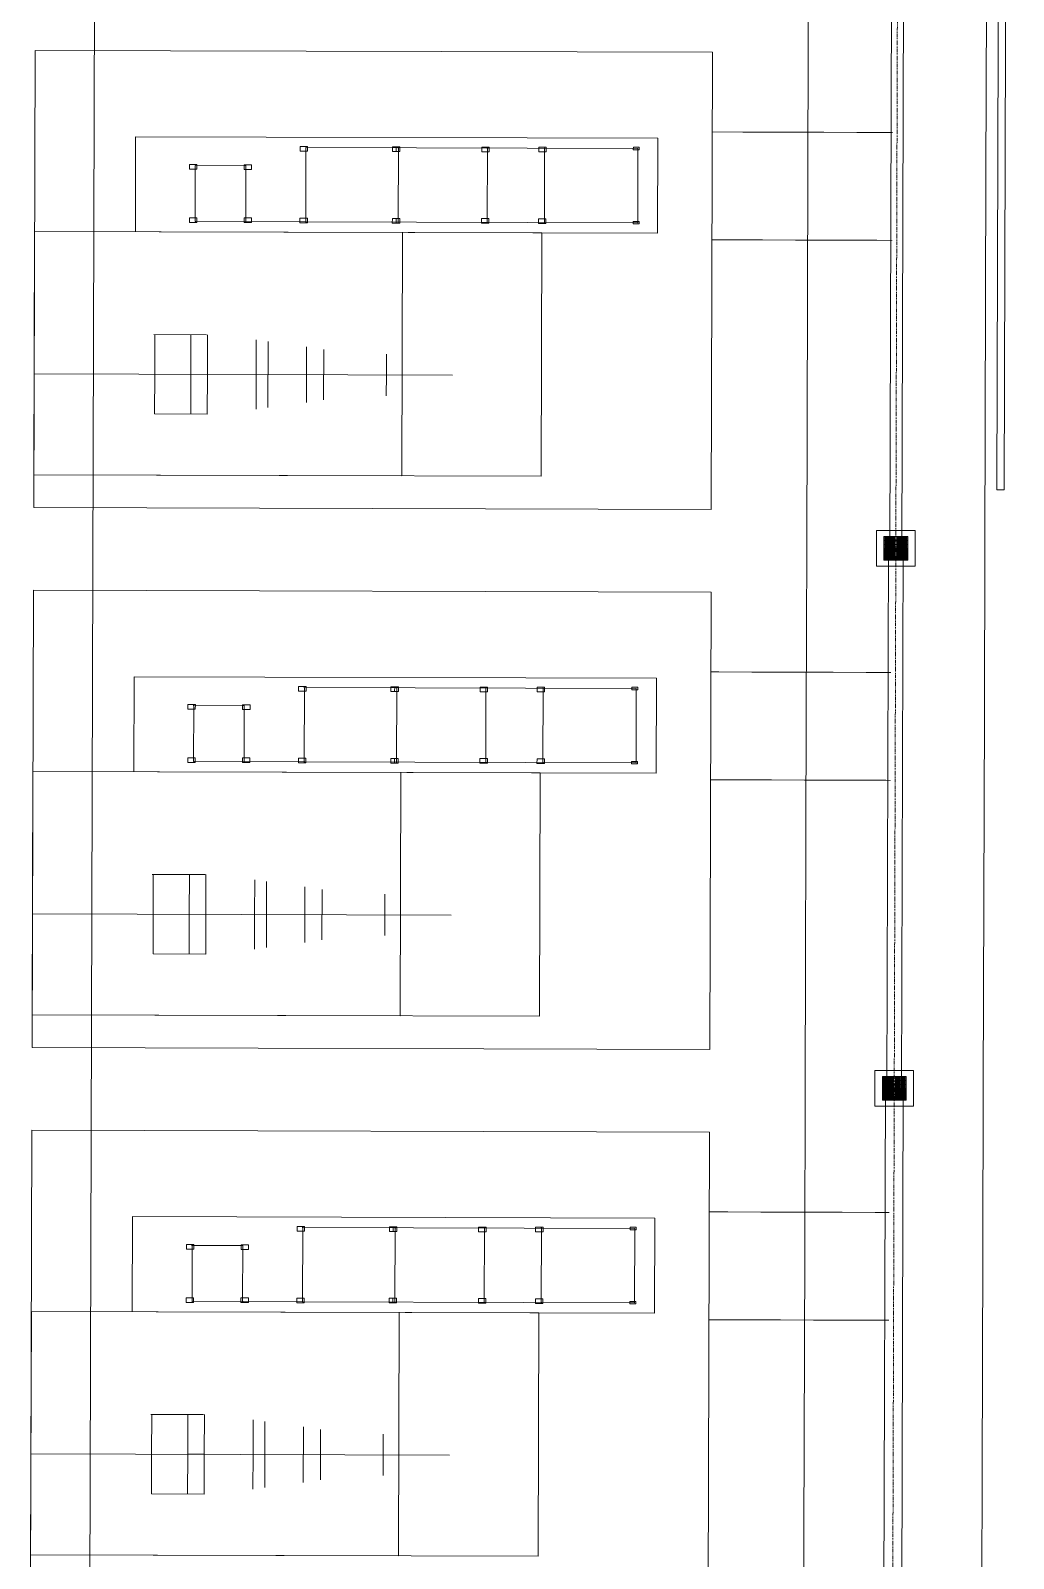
# Model space of a CAD drawing. Header units: feet. Extents: x 2383389 to 2386040, y 1992760 to 1995674.
# Drawn here: x 2384876.2 to 2385041.8, y 1993170.2 to 1993427.6 of the extents above; entities that cross this region are included whole.
import ezdxf

# ---------------------------------------------------------------- set-up
doc = ezdxf.new("R2010")
doc.units = ezdxf.units.FT
doc.header["$MEASUREMENT"] = 0
doc.linetypes.add('PHANTOM2', pattern=[1.25, 0.625, -0.125, 0.125, -0.125, 0.125, -0.125])
doc.layers.get('0').update_dxf_attribs({"lineweight": 15})
doc.layers.add('0 Construction Lines', color=8, linetype='Continuous', transparency=0.5)
doc.layers.add('0 Feature Lines', color=90, linetype='Continuous')
doc.layers.add('CJ-TOPO-PIPE', color=11, linetype='PHANTOM2')
for name, color, linetype, lineweight, true_color in [('C-PRKG-CONC', 1, 'Continuous', 0, 0xff0000), ('C-RET-WALL', 2, 'Continuous', 0, 0xffff00), ('C-STRM-PIPE', 7, 'Continuous', 0, 0x00cc33), ('C-STRM-STRC', 7, 'Continuous', 0, 0x00cc33)]:
    doc.layers.add(name, color=color, linetype=linetype, lineweight=lineweight, true_color=true_color)

msp = doc.modelspace()

# ---------------------------------------------------------------- linework, layer by layer
at = {"lineweight": 5}
for p, q in [((2384922.64273, 1993407.85606, 0.79159), (2384922.60627, 1993395.35611, 0.79159)), ((2384978.56849, 1993407.69293, 0.79159), (2384922.64273, 1993407.85606, 0.79159)), ((2384937.84786, 1993407.1917, 0.79159), (2384937.85015, 1993407.9777, 0.79159)), ((2384938.1682, 1993395.31072, 0.79159), (2384938.20466, 1993407.81066, 0.79159)), ((2384953.2346, 1993407.76682, 0.79159), (2384953.19814, 1993395.26688, 0.79159)), ((2384962.84456, 1993407.73879, 0.79159), (2384962.8081, 1993395.23885, 0.79159)), ((2384978.56849, 1993407.69293, 0.79159), (2384978.53203, 1993395.19298, 0.79159)), ((2384903.96535, 1993395.41048, 0.79159), (2384903.99281, 1993404.82644, 0.79159)), ((2384912.50878, 1993404.8016, 0.79159), (2384903.99281, 1993404.82644, 0.79159)), ((2384912.50878, 1993404.8016, 0.79159), (2384912.48131, 1993395.38564, 0.79159)), ((2384978.53203, 1993395.19298, 0.79159), (2384903.96535, 1993395.41048, 0.79159)), ((2384937.81701, 1993395.93174, 0.79159), (2384937.81472, 1993395.14575, 0.79159)), ((2384914.24586, 1993369.63039, 0.79159), (2384914.2629, 1993375.47336, 0.79159)), ((2384916.26208, 1993375.18653, 0.79159), (2384916.22963, 1993364.06258, 0.79159)), ((2384922.7385, 1993374.29263, 0.79159), (2384922.71115, 1993364.91867, 0.79159)), ((2384925.62719, 1993373.84121, 0.79159), (2384925.60243, 1993365.35324, 0.79159)), ((2384936.18177, 1993369.5664, 0.79159), (2384936.19198, 1993373.06639, 0.79159)), ((2384876.82602, 1993369.73953, 0.79159), (2384947.34679, 1993369.53384, 0.79159)), ((2384897.15893, 1993369.68023, 0.79159), (2384897.13943, 1993362.99325, 0.79159)), ((2384903.24191, 1993369.66248, 0.79159), (2384903.2224, 1993362.97551, 0.79159)), ((2384903.24191, 1993369.66248, 0.79159), (2384906.0379, 1993369.65433, 0.79159)), ((2384906.0379, 1993369.65433, 0.79159), (2384906.01839, 1993362.96736, 0.79159)), ((2384914.24586, 1993369.63039, 0.79159), (2384914.22882, 1993363.78741, 0.79159)), ((2384936.18177, 1993369.5664, 0.79159), (2384936.17156, 1993366.06642, 0.79159)), ((2384897.13943, 1993362.99325, 0.79159), (2384906.01839, 1993362.96736, 0.79159)), ((2384922.37849, 1993316.89811, 0.50327), (2384922.34203, 1993304.39816, 0.50327)), ((2384978.30425, 1993316.73498, 0.50327), (2384922.37849, 1993316.89811, 0.50327)), ((2384937.58362, 1993316.23375, 0.50327), (2384937.58591, 1993317.01975, 0.50327)), ((2384937.90396, 1993304.35277, 0.50327), (2384937.94042, 1993316.85271, 0.50327)), ((2384952.97036, 1993316.80887, 0.50327), (2384952.9339, 1993304.30893, 0.50327)), ((2384962.58032, 1993316.78084, 0.50327), (2384962.54386, 1993304.2809, 0.50327)), ((2384978.30425, 1993316.73498, 0.50327), (2384978.26779, 1993304.23503, 0.50327)), ((2384903.70111, 1993304.45253, 0.50327), (2384903.72857, 1993313.86849, 0.50327)), ((2384912.24454, 1993313.84365, 0.50327), (2384903.72857, 1993313.86849, 0.50327)), ((2384912.24454, 1993313.84365, 0.50327), (2384912.21707, 1993304.42769, 0.50327)), ((2384937.55277, 1993304.97379, 0.50327), (2384937.55048, 1993304.1878, 0.50327)), ((2384978.26779, 1993304.23503, 0.50327), (2384903.70111, 1993304.45253, 0.50327)), ((2384913.98162, 1993278.67244, 0.50327), (2384913.99866, 1993284.51541, 0.50327)), ((2384915.99784, 1993284.22858, 0.50327), (2384915.96539, 1993273.10463, 0.50327)), ((2384922.47426, 1993283.33468, 0.50327), (2384922.44691, 1993273.96072, 0.50327)), ((2384925.36295, 1993282.88326, 0.50327), (2384925.33819, 1993274.39529, 0.50327)), ((2384935.91753, 1993278.60845, 0.50327), (2384935.92774, 1993282.10844, 0.50327)), ((2384876.56178, 1993278.78158, 0.50327), (2384947.08255, 1993278.57589, 0.50327)), ((2384896.89469, 1993278.72228, 0.50327), (2384896.87519, 1993272.03531, 0.50327)), ((2384902.97767, 1993278.70453, 0.50327), (2384902.95816, 1993272.01756, 0.50327)), ((2384902.97767, 1993278.70453, 0.50327), (2384905.77366, 1993278.69638, 0.50327)), ((2384905.77366, 1993278.69638, 0.50327), (2384905.75415, 1993272.00941, 0.50327)), ((2384913.98162, 1993278.67244, 0.50327), (2384913.96458, 1993272.82946, 0.50327)), ((2384935.91753, 1993278.60845, 0.50327), (2384935.90732, 1993275.10847, 0.50327)), ((2384896.87519, 1993272.03531, 0.50327), (2384905.75415, 1993272.00941, 0.50327)), ((2384922.11425, 1993225.94016, 0.21495), (2384922.07779, 1993213.44021, 0.21495)), ((2384978.04001, 1993225.77703, 0.21495), (2384922.11425, 1993225.94016, 0.21495)), ((2384937.31938, 1993225.2758, 0.21495), (2384937.32167, 1993226.0618, 0.21495)), ((2384937.63972, 1993213.39482, 0.21495), (2384937.67618, 1993225.89477, 0.21495)), ((2384952.70612, 1993225.85092, 0.21495), (2384952.66966, 1993213.35098, 0.21495)), ((2384962.31608, 1993225.82289, 0.21495), (2384962.27962, 1993213.32295, 0.21495)), ((2384978.04001, 1993225.77703, 0.21495), (2384978.00355, 1993213.27708, 0.21495)), ((2384903.43687, 1993213.49458, 0.21495), (2384903.46433, 1993222.91054, 0.21495)), ((2384911.9803, 1993222.8857, 0.21495), (2384903.46433, 1993222.91054, 0.21495)), ((2384911.9803, 1993222.8857, 0.21495), (2384911.95283, 1993213.46974, 0.21495)), ((2384978.00355, 1993213.27708, 0.21495), (2384903.43687, 1993213.49458, 0.21495)), ((2384937.28853, 1993214.01585, 0.21495), (2384937.28624, 1993213.22985, 0.21495)), ((2384913.71738, 1993187.71449, 0.21495), (2384913.73442, 1993193.55746, 0.21495)), ((2384915.7336, 1993193.27063, 0.21495), (2384915.70115, 1993182.14668, 0.21495)), ((2384922.21002, 1993192.37674, 0.21495), (2384922.18267, 1993183.00277, 0.21495)), ((2384925.09871, 1993191.92531, 0.21495), (2384925.07395, 1993183.43734, 0.21495)), ((2384935.65329, 1993187.6505, 0.21495), (2384935.6635, 1993191.15049, 0.21495)), ((2384876.29754, 1993187.82364, 0.21495), (2384946.81831, 1993187.61794, 0.21495)), ((2384896.63045, 1993187.76433, 0.21495), (2384896.61095, 1993181.07736, 0.21495)), ((2384902.71343, 1993187.74658, 0.21495), (2384902.69392, 1993181.05961, 0.21495)), ((2384902.71343, 1993187.74658, 0.21495), (2384905.50942, 1993187.73843, 0.21495)), ((2384905.50942, 1993187.73843, 0.21495), (2384905.48991, 1993181.05146, 0.21495)), ((2384913.71738, 1993187.71449, 0.21495), (2384913.70034, 1993181.87151, 0.21495)), ((2384935.65329, 1993187.6505, 0.21495), (2384935.64308, 1993184.15052, 0.21495)), ((2384896.61095, 1993181.07736, 0.21495), (2384905.48991, 1993181.05146, 0.21495))]:
    msp.add_line(p, q, dxfattribs=at)
at = {"color": 0, "lineweight": 5}
for p, q in [((2384897.01277, 1993376.36768, 0.79159), (2384905.89174, 1993376.34178, 0.79159)), ((2384897.15893, 1993369.68023, 0.79159), (2384897.17844, 1993376.3672, 0.79159)), ((2384903.24191, 1993369.66248, 0.79159), (2384903.26141, 1993376.34945, 0.79159)), ((2384906.0379, 1993369.65433, 0.79159), (2384906.0574, 1993376.3413, 0.79159)), ((2384896.74853, 1993285.40973, 0.50327), (2384905.6275, 1993285.38383, 0.50327)), ((2384896.89469, 1993278.72228, 0.50327), (2384896.9142, 1993285.40925, 0.50327)), ((2384902.97767, 1993278.70453, 0.50327), (2384902.99717, 1993285.39151, 0.50327)), ((2384905.77366, 1993278.69638, 0.50327), (2384905.79316, 1993285.38335, 0.50327)), ((2384896.48429, 1993194.45178, 0.21495), (2384905.36326, 1993194.42588, 0.21495)), ((2384896.63045, 1993187.76433, 0.21495), (2384896.64996, 1993194.4513, 0.21495)), ((2384902.71343, 1993187.74658, 0.21495), (2384902.73293, 1993194.43356, 0.21495)), ((2384905.50942, 1993187.73843, 0.21495), (2384905.52892, 1993194.4254, 0.21495))]:
    msp.add_line(p, q, dxfattribs=at)
at = {"color": 150, "lineweight": 5}
for points, elevation in [([(2384876.98499, 1993424.2393), (2384991.1515, 1993423.90629), (2384990.92691, 1993346.90662), (2384876.76039, 1993347.23963)], 0.79159), ([(2384922.91092, 1993407.23527), (2384921.66093, 1993407.23892), (2384921.66322, 1993408.02491), (2384922.91321, 1993408.02127)], 0.79159), ([(2384938.47285, 1993407.18988), (2384937.22286, 1993407.19353), (2384937.22515, 1993407.97952), (2384938.47515, 1993407.97588)], 0.79159), ([(2384953.50279, 1993407.14604), (2384952.2528, 1993407.14969), (2384952.25509, 1993407.93568), (2384953.50508, 1993407.93204)], 0.79159), ([(2384963.11275, 1993407.11801), (2384961.86275, 1993407.12165), (2384961.86505, 1993407.90765), (2384963.11504, 1993407.904)], 0.79159), ([(2384977.8001, 1993407.90317), (2384978.8001, 1993407.90025), (2384978.7989, 1993407.48926), (2384977.7989, 1993407.49217)], 0.79159), ([(2384904.261, 1993404.20566), (2384903.01101, 1993404.2093), (2384903.0133, 1993404.9953), (2384904.2633, 1993404.99165)], 0.79159), ([(2384913.48496, 1993404.17875), (2384912.23497, 1993404.1824), (2384912.23726, 1993404.9684), (2384913.48726, 1993404.96475)], 0.79159), ([(2384902.98916, 1993396.03333), (2384904.23916, 1993396.02969), (2384904.23686, 1993395.24369), (2384902.98687, 1993395.24734)], 0.79159), ([(2384912.21312, 1993396.00643), (2384913.46312, 1993396.00278), (2384913.46082, 1993395.21678), (2384912.21083, 1993395.22043)], 0.79159), ([(2384921.63008, 1993395.97896), (2384922.88008, 1993395.97531), (2384922.87778, 1993395.18932), (2384921.62779, 1993395.19296)], 0.79159), ([(2384937.19202, 1993395.93357), (2384938.44201, 1993395.92992), (2384938.43972, 1993395.14392), (2384937.18972, 1993395.14757)], 0.79159), ([(2384952.22195, 1993395.88973), (2384953.47195, 1993395.88608), (2384953.46965, 1993395.10008), (2384952.21966, 1993395.10373)], 0.79159), ([(2384961.83191, 1993395.8617), (2384963.08191, 1993395.85805), (2384963.07961, 1993395.07205), (2384961.82962, 1993395.0757)], 0.79159), ([(2384977.76364, 1993395.40322), (2384978.76364, 1993395.40031), (2384978.76244, 1993394.98931), (2384977.76244, 1993394.99223)], 0.79159), ([(2384876.72075, 1993333.28135), (2384990.88726, 1993332.94835), (2384990.66267, 1993255.94867), (2384876.49615, 1993256.28168)], 0.50327), ([(2384922.64668, 1993316.27732), (2384921.39668, 1993316.28097), (2384921.39898, 1993317.06696), (2384922.64897, 1993317.06332)], 0.50327), ([(2384938.20861, 1993316.23193), (2384936.95862, 1993316.23558), (2384936.96091, 1993317.02157), (2384938.21091, 1993317.01793)], 0.50327), ([(2384953.23855, 1993316.18809), (2384951.98855, 1993316.19174), (2384951.99085, 1993316.97773), (2384953.24084, 1993316.97409)], 0.50327), ([(2384962.84851, 1993316.16006), (2384961.59851, 1993316.1637), (2384961.60081, 1993316.9497), (2384962.8508, 1993316.94606)], 0.50327), ([(2384977.53586, 1993316.94522), (2384978.53586, 1993316.9423), (2384978.53466, 1993316.53131), (2384977.53466, 1993316.53422)], 0.50327), ([(2384903.99676, 1993313.24771), (2384902.74677, 1993313.25135), (2384902.74906, 1993314.03735), (2384903.99906, 1993314.0337)], 0.50327), ([(2384913.22072, 1993313.2208), (2384911.97073, 1993313.22445), (2384911.97302, 1993314.01045), (2384913.22302, 1993314.0068)], 0.50327), ([(2384902.72492, 1993305.07538), (2384903.97492, 1993305.07174), (2384903.97262, 1993304.28574), (2384902.72263, 1993304.28939)], 0.50327), ([(2384911.94888, 1993305.04848), (2384913.19888, 1993305.04483), (2384913.19658, 1993304.25884), (2384911.94659, 1993304.26248)], 0.50327), ([(2384921.36584, 1993305.02101), (2384922.61584, 1993305.01736), (2384922.61354, 1993304.23137), (2384921.36355, 1993304.23501)], 0.50327), ([(2384936.92778, 1993304.97562), (2384938.17777, 1993304.97197), (2384938.17548, 1993304.18598), (2384936.92548, 1993304.18962)], 0.50327), ([(2384951.95771, 1993304.93178), (2384953.20771, 1993304.92813), (2384953.20541, 1993304.14213), (2384951.95542, 1993304.14578)], 0.50327), ([(2384961.56767, 1993304.90375), (2384962.81766, 1993304.9001), (2384962.81537, 1993304.1141), (2384961.56538, 1993304.11775)], 0.50327), ([(2384952.89402, 1993304.34904), (2384952.97401, 1993304.34881), (2384952.97378, 1993304.26881), (2384952.89378, 1993304.26904)], 0.50327), ([(2384977.4994, 1993304.44527), (2384978.4994, 1993304.44236), (2384978.4982, 1993304.03136), (2384977.4982, 1993304.03428)], 0.50327), ([(2384876.45651, 1993242.3234), (2384990.62302, 1993241.9904), (2384990.39843, 1993164.99072), (2384876.23191, 1993165.32373)], 0.21495), ([(2384922.38244, 1993225.31937), (2384921.13244, 1993225.32302), (2384921.13474, 1993226.10901), (2384922.38473, 1993226.10537)], 0.21495), ([(2384937.94437, 1993225.27398), (2384936.69438, 1993225.27763), (2384936.69667, 1993226.06362), (2384937.94667, 1993226.05998)], 0.21495), ([(2384952.97431, 1993225.23014), (2384951.72431, 1993225.23379), (2384951.72661, 1993226.01978), (2384952.9766, 1993226.01614)], 0.21495), ([(2384962.58427, 1993225.20211), (2384961.33427, 1993225.20576), (2384961.33657, 1993225.99175), (2384962.58656, 1993225.98811)], 0.21495), ([(2384977.27162, 1993225.98727), (2384978.27162, 1993225.98435), (2384978.27042, 1993225.57336), (2384977.27042, 1993225.57627)], 0.21495), ([(2384903.73252, 1993222.28976), (2384902.48253, 1993222.2934), (2384902.48482, 1993223.0794), (2384903.73482, 1993223.07576)], 0.21495), ([(2384912.95648, 1993222.26285), (2384911.70649, 1993222.2665), (2384911.70878, 1993223.0525), (2384912.95878, 1993223.04885)], 0.21495), ([(2384902.46068, 1993214.11743), (2384903.71067, 1993214.11379), (2384903.70838, 1993213.32779), (2384902.45839, 1993213.33144)], 0.21495), ([(2384911.68464, 1993214.09053), (2384912.93464, 1993214.08688), (2384912.93234, 1993213.30089), (2384911.68235, 1993213.30453)], 0.21495), ([(2384921.1016, 1993214.06306), (2384922.3516, 1993214.05941), (2384922.3493, 1993213.27342), (2384921.09931, 1993213.27706)], 0.21495), ([(2384936.66353, 1993214.01767), (2384937.91353, 1993214.01402), (2384937.91124, 1993213.22803), (2384936.66124, 1993213.23167)], 0.21495), ([(2384937.59984, 1993213.43493), (2384937.67984, 1993213.4347), (2384937.67961, 1993213.3547), (2384937.59961, 1993213.35494)], 0.21495), ([(2384951.69347, 1993213.97383), (2384952.94347, 1993213.97018), (2384952.94117, 1993213.18419), (2384951.69118, 1993213.18783)], 0.21495), ([(2384961.30343, 1993213.9458), (2384962.55342, 1993213.94215), (2384962.55113, 1993213.15615), (2384961.30114, 1993213.1598)], 0.21495), ([(2384977.23516, 1993213.48732), (2384978.23516, 1993213.48441), (2384978.23396, 1993213.07341), (2384977.23396, 1993213.07633)], 0.21495)]:
    msp.add_lwpolyline(points, close=True, dxfattribs=dict(at, elevation=elevation))
for points, elevation in [([(2384922.60261, 1993407.81617), (2384922.60285, 1993407.89617), (2384922.68285, 1993407.89594)], 0.79159), ([(2384938.16455, 1993407.77078), (2384938.16478, 1993407.85078), (2384938.24478, 1993407.85055)], 0.79159), ([(2384953.19448, 1993407.72694), (2384953.19472, 1993407.80694), (2384953.27472, 1993407.80671), (2384953.27448, 1993407.72671)], 0.79159), ([(2384962.80444, 1993407.69891), (2384962.80468, 1993407.77891), (2384962.88468, 1993407.77868)], 0.79159), ([(2384904.0327, 1993404.78633), (2384903.9527, 1993404.78656), (2384903.95293, 1993404.86656), (2384904.03293, 1993404.86633)], 0.79159), ([(2384912.46866, 1993404.76172), (2384912.46889, 1993404.84172), (2384912.54889, 1993404.84149)], 0.79159), ([(2384903.92547, 1993395.4506), (2384904.00546, 1993395.45037), (2384904.00523, 1993395.37037)], 0.79159), ([(2384912.52143, 1993395.42553), (2384912.5212, 1993395.34553), (2384912.4412, 1993395.34576)], 0.79159), ([(2384922.64639, 1993395.39599), (2384922.64615, 1993395.31599), (2384922.56615, 1993395.31623)], 0.79159), ([(2384938.20832, 1993395.3506), (2384938.20809, 1993395.2706), (2384938.12809, 1993395.27083)], 0.79159), ([(2384953.23826, 1993395.30676), (2384953.23802, 1993395.22676), (2384953.15802, 1993395.22699), (2384953.15826, 1993395.30699)], 0.79159), ([(2384962.84821, 1993395.27873), (2384962.84798, 1993395.19873), (2384962.76798, 1993395.19896)], 0.79159), ([(2384922.33837, 1993316.85822), (2384922.33861, 1993316.93822), (2384922.41861, 1993316.93799)], 0.50327), ([(2384937.98031, 1993316.8126), (2384937.90031, 1993316.81283), (2384937.90054, 1993316.89283)], 0.50327), ([(2384952.93024, 1993316.76899), (2384952.93048, 1993316.84899), (2384953.01048, 1993316.84876), (2384953.01024, 1993316.76876)], 0.50327), ([(2384962.5402, 1993316.74096), (2384962.54044, 1993316.82096), (2384962.62043, 1993316.82073)], 0.50327), ([(2384903.68846, 1993313.82861), (2384903.68869, 1993313.90861), (2384903.76869, 1993313.90838)], 0.50327), ([(2384912.20442, 1993313.80377), (2384912.20465, 1993313.88377), (2384912.28465, 1993313.88354)], 0.50327), ([(2384903.66122, 1993304.49265), (2384903.74122, 1993304.49242), (2384903.74099, 1993304.41242), (2384903.66099, 1993304.41265)], 0.50327), ([(2384912.17719, 1993304.46781), (2384912.25719, 1993304.46758), (2384912.25695, 1993304.38758), (2384912.17696, 1993304.38781)], 0.50327), ([(2384922.30215, 1993304.43828), (2384922.38215, 1993304.43804), (2384922.38191, 1993304.35804), (2384922.30191, 1993304.35828)], 0.50327), ([(2384937.86408, 1993304.39288), (2384937.94408, 1993304.39265), (2384937.94385, 1993304.31265), (2384937.86385, 1993304.31288)], 0.50327), ([(2384962.50397, 1993304.32101), (2384962.58397, 1993304.32078), (2384962.58374, 1993304.24078), (2384962.50374, 1993304.24101)], 0.50327), ([(2384922.07413, 1993225.90027), (2384922.07437, 1993225.98027), (2384922.15437, 1993225.98004)], 0.21495), ([(2384937.63607, 1993225.85488), (2384937.6363, 1993225.93488), (2384937.7163, 1993225.93465), (2384937.71607, 1993225.85465)], 0.21495), ([(2384952.666, 1993225.81104), (2384952.66624, 1993225.89104), (2384952.74624, 1993225.89081)], 0.21495), ([(2384962.27596, 1993225.78301), (2384962.27619, 1993225.86301), (2384962.35619, 1993225.86278)], 0.21495), ([(2384903.50422, 1993222.87043), (2384903.42422, 1993222.87066), (2384903.42445, 1993222.95066)], 0.21495), ([(2384912.02018, 1993222.84559), (2384911.94018, 1993222.84582), (2384911.94041, 1993222.92582), (2384912.02041, 1993222.92559)], 0.21495), ([(2384903.39698, 1993213.5347), (2384903.47698, 1993213.53447), (2384903.47675, 1993213.45447), (2384903.39675, 1993213.4547)], 0.21495), ([(2384911.91295, 1993213.50986), (2384911.99295, 1993213.50963), (2384911.99271, 1993213.42963), (2384911.91271, 1993213.42986)], 0.21495), ([(2384922.03791, 1993213.48033), (2384922.1179, 1993213.48009), (2384922.11767, 1993213.40009), (2384922.03767, 1993213.40033)], 0.21495), ([(2384952.62977, 1993213.39109), (2384952.70977, 1993213.39086), (2384952.70954, 1993213.31086), (2384952.62954, 1993213.31109)], 0.21495), ([(2384962.23973, 1993213.36306), (2384962.31973, 1993213.36283), (2384962.3195, 1993213.28283), (2384962.2395, 1993213.28306)], 0.21495)]:
    msp.add_lwpolyline(points, dxfattribs=dict(at, elevation=elevation))
at = {"layer": '0 Construction Lines', "color": 6, "lineweight": 5}
msp.add_line((2384887.48014, 1993594.88896, 1.50536), (2384885.46679, 1992901.84452, -0.69145), dxfattribs=at)
at = {"layer": '0 Feature Lines', "lineweight": 5}
for points, elevation in [([(2384893.89595, 1993393.68985), (2384893.94262, 1993409.68978), (2384981.94225, 1993409.4331), (2384981.89558, 1993393.43316)], 0.79159), ([(2384938.89576, 1993393.55859), (2384938.77617, 1993352.55876), (2384876.77643, 1993352.73961), (2384876.89602, 1993393.73943), (2384981.89558, 1993393.43316)], 0.79159), ([(2384893.63171, 1993302.7319), (2384893.67838, 1993318.73183), (2384981.67801, 1993318.47515), (2384981.63134, 1993302.47521)], 0.50327), ([(2384938.63152, 1993302.60064), (2384938.51193, 1993261.60081), (2384876.51219, 1993261.78166), (2384876.63178, 1993302.78148), (2384981.63134, 1993302.47521)], 0.50327), ([(2384893.36747, 1993211.77395), (2384893.41414, 1993227.77388), (2384981.41377, 1993227.5172), (2384981.3671, 1993211.51726)], 0.21495), ([(2384938.36728, 1993211.64269), (2384938.24769, 1993170.64286), (2384876.24795, 1993170.82371), (2384876.36754, 1993211.82353), (2384981.3671, 1993211.51726)], 0.21495)]:
    msp.add_lwpolyline(points, dxfattribs=dict(at, elevation=elevation))
for points, elevation in [([(2384962.26507, 1993352.49025), (2384876.77643, 1993352.73961), (2384876.89602, 1993393.73943), (2384962.38466, 1993393.49007)], 0.79159), ([(2384962.00083, 1993261.5323), (2384876.51219, 1993261.78166), (2384876.63178, 1993302.78148), (2384962.12042, 1993302.53212)], 0.50327), ([(2384961.73659, 1993170.57435), (2384876.24795, 1993170.82371), (2384876.36754, 1993211.82353), (2384961.85618, 1993211.57417)], 0.21495)]:
    msp.add_lwpolyline(points, close=True, dxfattribs=dict(at, elevation=elevation))
at = {"layer": 'C-PRKG-CONC'}
for points, elevation in [([(2385007.9277, 1993648.91599), (2385007.82068, 1993612.22678), (2385007.64305, 1993551.3286), (2385007.53631, 1993514.73646), (2385007.33595, 1993446.04498), (2385007.21229, 1993403.6508), (2385007.02812, 1993340.50966), (2385006.94685, 1993312.64849), (2385006.76268, 1993249.50641), (2385006.68181, 1993221.78154), (2385006.49698, 1993158.41628)], 284.15485), ([(2385036.40976, 1993128.47289), (2385036.68194, 1993221.78251), (2385036.76296, 1993249.56135), (2385036.94715, 1993312.70612), (2385037.02812, 1993340.46746), (2385037.21185, 1993403.45509), (2385037.33588, 1993445.97607), (2385037.53669, 1993514.82295), (2385037.64269, 1993551.16216), (2385037.82013, 1993611.994), (2385037.92735, 1993648.75197)], 286.44088)]:
    msp.add_lwpolyline(points, dxfattribs=dict(at, elevation=elevation))
at = {"layer": 'C-RET-WALL', "flags": 128}
msp.add_lwpolyline([(2385041.84841, 1993878.81159), (2385040.30659, 1993350.22069), (2385039.05659, 1993350.22433), (2385040.59842, 1993878.81523)], close=True, dxfattribs=at)
at = {"layer": 'C-STRM-PIPE', "color": 102, "linetype": 'Continuous', "lineweight": 0, "true_color": 0x00cc33}
for p, q in [((2385021.33523, 1993445.77766), (2385021.02769, 1993340.34217)), ((2385023.33522, 1993445.77183), (2385023.02768, 1993340.33634)), ((2385020.77769, 1993340.3429), (2385020.51238, 1993249.38495)), ((2385023.27768, 1993340.33561), (2385023.01237, 1993249.37766)), ((2385020.26238, 1993249.38568), (2385019.99707, 1993158.4265)), ((2385023.26237, 1993249.37693), (2385022.99705, 1993158.41775))]:
    msp.add_line(p, q, dxfattribs=at)
at = {"layer": 'C-STRM-PIPE', "const_width": 0.1524, "flags": 128}
for points in [[(2384991.09839, 1993410.48969), (2385021.48988, 1993410.40104)], [(2384991.0454, 1993392.3231), (2385021.43689, 1993392.23445)], [(2384990.82524, 1993319.53177), (2385021.21673, 1993319.44312)], [(2384990.77225, 1993301.36518), (2385021.16374, 1993301.27653)], [(2384990.56777, 1993228.5738), (2385020.95926, 1993228.48515)], [(2384990.51478, 1993210.40721), (2385020.90627, 1993210.31856)]]:
    msp.add_lwpolyline(points, dxfattribs=at)
at = {"layer": 'C-STRM-STRC'}
for points in [[(2385025.27769, 1993343.33925, 0), (2385025.27769, 1993337.33925, 0), (2385018.77769, 1993337.33925, 0), (2385018.77769, 1993343.33925, 0), (2385025.27769, 1993343.33925, 0)], [(2385024.02769, 1993342.33925, 0), (2385024.02769, 1993338.33925, 0), (2385020.02769, 1993338.33925, 0), (2385020.02769, 1993342.33925, 0), (2385024.02769, 1993342.33925, 0)], [(2385020.17474, 1993342.19219, 0), (2385020.17474, 1993342.06474, 0), (2385020.98847, 1993342.06474, 0), (2385020.98847, 1993342.19219, 0), (2385020.17474, 1993342.19219, 0)], [(2385020.17474, 1993341.9667, 0), (2385020.17474, 1993341.83925, 0), (2385020.98847, 1993341.83925, 0), (2385020.98847, 1993341.9667, 0), (2385020.17474, 1993341.9667, 0)], [(2385020.17474, 1993341.74121, 0), (2385020.17474, 1993341.61376, 0), (2385020.98847, 1993341.61376, 0), (2385020.98847, 1993341.74121, 0), (2385020.17474, 1993341.74121, 0)], [(2385020.17474, 1993341.51572, 0), (2385020.17474, 1993341.38827, 0), (2385020.98847, 1993341.38827, 0), (2385020.98847, 1993341.51572, 0), (2385020.17474, 1993341.51572, 0)], [(2385020.17474, 1993341.29023, 0), (2385020.17474, 1993341.16278, 0), (2385020.98847, 1993341.16278, 0), (2385020.98847, 1993341.29023, 0), (2385020.17474, 1993341.29023, 0)], [(2385020.17474, 1993341.06474, 0), (2385020.17474, 1993340.93729, 0), (2385020.98847, 1993340.93729, 0), (2385020.98847, 1993341.06474, 0), (2385020.17474, 1993341.06474, 0)], [(2385020.17474, 1993340.83925, 0), (2385020.17474, 1993340.7118, 0), (2385020.98847, 1993340.7118, 0), (2385020.98847, 1993340.83925, 0), (2385020.17474, 1993340.83925, 0)], [(2385021.0669, 1993342.19219, 0), (2385021.0669, 1993342.06474, 0), (2385021.88063, 1993342.06474, 0), (2385021.88063, 1993342.19219, 0), (2385021.0669, 1993342.19219, 0)], [(2385021.0669, 1993341.9667, 0), (2385021.0669, 1993341.83925, 0), (2385021.88063, 1993341.83925, 0), (2385021.88063, 1993341.9667, 0), (2385021.0669, 1993341.9667, 0)], [(2385021.0669, 1993341.74121, 0), (2385021.0669, 1993341.61376, 0), (2385021.88063, 1993341.61376, 0), (2385021.88063, 1993341.74121, 0), (2385021.0669, 1993341.74121, 0)], [(2385021.0669, 1993341.51572, 0), (2385021.0669, 1993341.38827, 0), (2385021.88063, 1993341.38827, 0), (2385021.88063, 1993341.51572, 0), (2385021.0669, 1993341.51572, 0)], [(2385021.0669, 1993341.29023, 0), (2385021.0669, 1993341.16278, 0), (2385021.88063, 1993341.16278, 0), (2385021.88063, 1993341.29023, 0), (2385021.0669, 1993341.29023, 0)], [(2385021.0669, 1993341.06474, 0), (2385021.0669, 1993340.93729, 0), (2385021.88063, 1993340.93729, 0), (2385021.88063, 1993341.06474, 0), (2385021.0669, 1993341.06474, 0)], [(2385021.0669, 1993340.83925, 0), (2385021.0669, 1993340.7118, 0), (2385021.88063, 1993340.7118, 0), (2385021.88063, 1993340.83925, 0), (2385021.0669, 1993340.83925, 0)], [(2385022.17474, 1993342.19219, 0), (2385022.17474, 1993342.06474, 0), (2385022.98847, 1993342.06474, 0), (2385022.98847, 1993342.19219, 0), (2385022.17474, 1993342.19219, 0)], [(2385022.17474, 1993341.9667, 0), (2385022.17474, 1993341.83925, 0), (2385022.98847, 1993341.83925, 0), (2385022.98847, 1993341.9667, 0), (2385022.17474, 1993341.9667, 0)], [(2385022.17474, 1993341.74121, 0), (2385022.17474, 1993341.61376, 0), (2385022.98847, 1993341.61376, 0), (2385022.98847, 1993341.74121, 0), (2385022.17474, 1993341.74121, 0)], [(2385022.17474, 1993341.51572, 0), (2385022.17474, 1993341.38827, 0), (2385022.98847, 1993341.38827, 0), (2385022.98847, 1993341.51572, 0), (2385022.17474, 1993341.51572, 0)], [(2385022.17474, 1993341.29023, 0), (2385022.17474, 1993341.16278, 0), (2385022.98847, 1993341.16278, 0), (2385022.98847, 1993341.29023, 0), (2385022.17474, 1993341.29023, 0)], [(2385022.17474, 1993341.06474, 0), (2385022.17474, 1993340.93729, 0), (2385022.98847, 1993340.93729, 0), (2385022.98847, 1993341.06474, 0), (2385022.17474, 1993341.06474, 0)], [(2385022.17474, 1993340.83925, 0), (2385022.17474, 1993340.7118, 0), (2385022.98847, 1993340.7118, 0), (2385022.98847, 1993340.83925, 0), (2385022.17474, 1993340.83925, 0)], [(2385023.0669, 1993342.19219, 0), (2385023.0669, 1993342.06474, 0), (2385023.88063, 1993342.06474, 0), (2385023.88063, 1993342.19219, 0), (2385023.0669, 1993342.19219, 0)], [(2385023.0669, 1993341.9667, 0), (2385023.0669, 1993341.83925, 0), (2385023.88063, 1993341.83925, 0), (2385023.88063, 1993341.9667, 0), (2385023.0669, 1993341.9667, 0)], [(2385023.0669, 1993341.74121, 0), (2385023.0669, 1993341.61376, 0), (2385023.88063, 1993341.61376, 0), (2385023.88063, 1993341.74121, 0), (2385023.0669, 1993341.74121, 0)], [(2385023.0669, 1993341.51572, 0), (2385023.0669, 1993341.38827, 0), (2385023.88063, 1993341.38827, 0), (2385023.88063, 1993341.51572, 0), (2385023.0669, 1993341.51572, 0)], [(2385023.0669, 1993341.29023, 0), (2385023.0669, 1993341.16278, 0), (2385023.88063, 1993341.16278, 0), (2385023.88063, 1993341.29023, 0), (2385023.0669, 1993341.29023, 0)], [(2385023.0669, 1993341.06474, 0), (2385023.0669, 1993340.93729, 0), (2385023.88063, 1993340.93729, 0), (2385023.88063, 1993341.06474, 0), (2385023.0669, 1993341.06474, 0)], [(2385023.0669, 1993340.83925, 0), (2385023.0669, 1993340.7118, 0), (2385023.88063, 1993340.7118, 0), (2385023.88063, 1993340.83925, 0), (2385023.0669, 1993340.83925, 0)], [(2385020.17474, 1993340.61376, 0), (2385020.17474, 1993340.48631, 0), (2385020.98847, 1993340.48631, 0), (2385020.98847, 1993340.61376, 0), (2385020.17474, 1993340.61376, 0)], [(2385020.17474, 1993340.38827, 0), (2385020.17474, 1993340.26082, 0), (2385020.98847, 1993340.26082, 0), (2385020.98847, 1993340.38827, 0), (2385020.17474, 1993340.38827, 0)], [(2385020.17474, 1993340.19219, 0), (2385020.17474, 1993340.06474, 0), (2385020.98847, 1993340.06474, 0), (2385020.98847, 1993340.19219, 0), (2385020.17474, 1993340.19219, 0)], [(2385020.17474, 1993339.9667, 0), (2385020.17474, 1993339.83925, 0), (2385020.98847, 1993339.83925, 0), (2385020.98847, 1993339.9667, 0), (2385020.17474, 1993339.9667, 0)], [(2385020.17474, 1993339.74121, 0), (2385020.17474, 1993339.61376, 0), (2385020.98847, 1993339.61376, 0), (2385020.98847, 1993339.74121, 0), (2385020.17474, 1993339.74121, 0)], [(2385020.17474, 1993339.51572, 0), (2385020.17474, 1993339.38827, 0), (2385020.98847, 1993339.38827, 0), (2385020.98847, 1993339.51572, 0), (2385020.17474, 1993339.51572, 0)], [(2385020.17474, 1993339.29023, 0), (2385020.17474, 1993339.16278, 0), (2385020.98847, 1993339.16278, 0), (2385020.98847, 1993339.29023, 0), (2385020.17474, 1993339.29023, 0)], [(2385020.17474, 1993339.06474, 0), (2385020.17474, 1993338.93729, 0), (2385020.98847, 1993338.93729, 0), (2385020.98847, 1993339.06474, 0), (2385020.17474, 1993339.06474, 0)], [(2385020.17474, 1993338.83925, 0), (2385020.17474, 1993338.7118, 0), (2385020.98847, 1993338.7118, 0), (2385020.98847, 1993338.83925, 0), (2385020.17474, 1993338.83925, 0)], [(2385020.17474, 1993338.61376, 0), (2385020.17474, 1993338.48631, 0), (2385020.98847, 1993338.48631, 0), (2385020.98847, 1993338.61376, 0), (2385020.17474, 1993338.61376, 0)], [(2385021.0669, 1993340.61376, 0), (2385021.0669, 1993340.48631, 0), (2385021.88063, 1993340.48631, 0), (2385021.88063, 1993340.61376, 0), (2385021.0669, 1993340.61376, 0)], [(2385021.0669, 1993340.38827, 0), (2385021.0669, 1993340.26082, 0), (2385021.88063, 1993340.26082, 0), (2385021.88063, 1993340.38827, 0), (2385021.0669, 1993340.38827, 0)], [(2385021.0669, 1993340.19219, 0), (2385021.0669, 1993340.06474, 0), (2385021.88063, 1993340.06474, 0), (2385021.88063, 1993340.19219, 0), (2385021.0669, 1993340.19219, 0)], [(2385021.0669, 1993339.9667, 0), (2385021.0669, 1993339.83925, 0), (2385021.88063, 1993339.83925, 0), (2385021.88063, 1993339.9667, 0), (2385021.0669, 1993339.9667, 0)], [(2385021.0669, 1993339.74121, 0), (2385021.0669, 1993339.61376, 0), (2385021.88063, 1993339.61376, 0), (2385021.88063, 1993339.74121, 0), (2385021.0669, 1993339.74121, 0)], [(2385021.0669, 1993339.51572, 0), (2385021.0669, 1993339.38827, 0), (2385021.88063, 1993339.38827, 0), (2385021.88063, 1993339.51572, 0), (2385021.0669, 1993339.51572, 0)], [(2385021.0669, 1993339.29023, 0), (2385021.0669, 1993339.16278, 0), (2385021.88063, 1993339.16278, 0), (2385021.88063, 1993339.29023, 0), (2385021.0669, 1993339.29023, 0)], [(2385021.0669, 1993339.06474, 0), (2385021.0669, 1993338.93729, 0), (2385021.88063, 1993338.93729, 0), (2385021.88063, 1993339.06474, 0), (2385021.0669, 1993339.06474, 0)], [(2385021.0669, 1993338.83925, 0), (2385021.0669, 1993338.7118, 0), (2385021.88063, 1993338.7118, 0), (2385021.88063, 1993338.83925, 0), (2385021.0669, 1993338.83925, 0)], [(2385021.0669, 1993338.61376, 0), (2385021.0669, 1993338.48631, 0), (2385021.88063, 1993338.48631, 0), (2385021.88063, 1993338.61376, 0), (2385021.0669, 1993338.61376, 0)], [(2385022.17474, 1993340.61376, 0), (2385022.17474, 1993340.48631, 0), (2385022.98847, 1993340.48631, 0), (2385022.98847, 1993340.61376, 0), (2385022.17474, 1993340.61376, 0)], [(2385022.17474, 1993340.38827, 0), (2385022.17474, 1993340.26082, 0), (2385022.98847, 1993340.26082, 0), (2385022.98847, 1993340.38827, 0), (2385022.17474, 1993340.38827, 0)], [(2385022.17474, 1993340.19219, 0), (2385022.17474, 1993340.06474, 0), (2385022.98847, 1993340.06474, 0), (2385022.98847, 1993340.19219, 0), (2385022.17474, 1993340.19219, 0)], [(2385022.17474, 1993339.9667, 0), (2385022.17474, 1993339.83925, 0), (2385022.98847, 1993339.83925, 0), (2385022.98847, 1993339.9667, 0), (2385022.17474, 1993339.9667, 0)], [(2385022.17474, 1993339.74121, 0), (2385022.17474, 1993339.61376, 0), (2385022.98847, 1993339.61376, 0), (2385022.98847, 1993339.74121, 0), (2385022.17474, 1993339.74121, 0)], [(2385022.17474, 1993339.51572, 0), (2385022.17474, 1993339.38827, 0), (2385022.98847, 1993339.38827, 0), (2385022.98847, 1993339.51572, 0), (2385022.17474, 1993339.51572, 0)], [(2385022.17474, 1993339.29023, 0), (2385022.17474, 1993339.16278, 0), (2385022.98847, 1993339.16278, 0), (2385022.98847, 1993339.29023, 0), (2385022.17474, 1993339.29023, 0)], [(2385022.17474, 1993339.06474, 0), (2385022.17474, 1993338.93729, 0), (2385022.98847, 1993338.93729, 0), (2385022.98847, 1993339.06474, 0), (2385022.17474, 1993339.06474, 0)], [(2385022.17474, 1993338.83925, 0), (2385022.17474, 1993338.7118, 0), (2385022.98847, 1993338.7118, 0), (2385022.98847, 1993338.83925, 0), (2385022.17474, 1993338.83925, 0)], [(2385022.17474, 1993338.61376, 0), (2385022.17474, 1993338.48631, 0), (2385022.98847, 1993338.48631, 0), (2385022.98847, 1993338.61376, 0), (2385022.17474, 1993338.61376, 0)], [(2385023.0669, 1993340.61376, 0), (2385023.0669, 1993340.48631, 0), (2385023.88063, 1993340.48631, 0), (2385023.88063, 1993340.61376, 0), (2385023.0669, 1993340.61376, 0)], [(2385023.0669, 1993340.38827, 0), (2385023.0669, 1993340.26082, 0), (2385023.88063, 1993340.26082, 0), (2385023.88063, 1993340.38827, 0), (2385023.0669, 1993340.38827, 0)], [(2385023.0669, 1993340.19219, 0), (2385023.0669, 1993340.06474, 0), (2385023.88063, 1993340.06474, 0), (2385023.88063, 1993340.19219, 0), (2385023.0669, 1993340.19219, 0)], [(2385023.0669, 1993339.9667, 0), (2385023.0669, 1993339.83925, 0), (2385023.88063, 1993339.83925, 0), (2385023.88063, 1993339.9667, 0), (2385023.0669, 1993339.9667, 0)], [(2385023.0669, 1993339.74121, 0), (2385023.0669, 1993339.61376, 0), (2385023.88063, 1993339.61376, 0), (2385023.88063, 1993339.74121, 0), (2385023.0669, 1993339.74121, 0)], [(2385023.0669, 1993339.51572, 0), (2385023.0669, 1993339.38827, 0), (2385023.88063, 1993339.38827, 0), (2385023.88063, 1993339.51572, 0), (2385023.0669, 1993339.51572, 0)], [(2385023.0669, 1993339.29023, 0), (2385023.0669, 1993339.16278, 0), (2385023.88063, 1993339.16278, 0), (2385023.88063, 1993339.29023, 0), (2385023.0669, 1993339.29023, 0)], [(2385023.0669, 1993339.06474, 0), (2385023.0669, 1993338.93729, 0), (2385023.88063, 1993338.93729, 0), (2385023.88063, 1993339.06474, 0), (2385023.0669, 1993339.06474, 0)], [(2385023.0669, 1993338.83925, 0), (2385023.0669, 1993338.7118, 0), (2385023.88063, 1993338.7118, 0), (2385023.88063, 1993338.83925, 0), (2385023.0669, 1993338.83925, 0)], [(2385023.0669, 1993338.61376, 0), (2385023.0669, 1993338.48631, 0), (2385023.88063, 1993338.48631, 0), (2385023.88063, 1993338.61376, 0), (2385023.0669, 1993338.61376, 0)], [(2385025.01237, 1993252.38131, 0), (2385025.01237, 1993246.38131, 0), (2385018.51237, 1993246.38131, 0), (2385018.51237, 1993252.38131, 0), (2385025.01237, 1993252.38131, 0)], [(2385023.76237, 1993251.38131, 0), (2385023.76237, 1993247.38131, 0), (2385019.76237, 1993247.38131, 0), (2385019.76237, 1993251.38131, 0), (2385023.76237, 1993251.38131, 0)], [(2385019.90943, 1993251.23425, 0), (2385019.90943, 1993251.1068, 0), (2385020.72316, 1993251.1068, 0), (2385020.72316, 1993251.23425, 0), (2385019.90943, 1993251.23425, 0)], [(2385019.90943, 1993251.00876, 0), (2385019.90943, 1993250.88131, 0), (2385020.72316, 1993250.88131, 0), (2385020.72316, 1993251.00876, 0), (2385019.90943, 1993251.00876, 0)], [(2385019.90943, 1993250.78327, 0), (2385019.90943, 1993250.65582, 0), (2385020.72316, 1993250.65582, 0), (2385020.72316, 1993250.78327, 0), (2385019.90943, 1993250.78327, 0)], [(2385020.80159, 1993251.23425, 0), (2385020.80159, 1993251.1068, 0), (2385021.61532, 1993251.1068, 0), (2385021.61532, 1993251.23425, 0), (2385020.80159, 1993251.23425, 0)], [(2385020.80159, 1993251.00876, 0), (2385020.80159, 1993250.88131, 0), (2385021.61532, 1993250.88131, 0), (2385021.61532, 1993251.00876, 0), (2385020.80159, 1993251.00876, 0)], [(2385020.80159, 1993250.78327, 0), (2385020.80159, 1993250.65582, 0), (2385021.61532, 1993250.65582, 0), (2385021.61532, 1993250.78327, 0), (2385020.80159, 1993250.78327, 0)], [(2385021.90943, 1993251.23425, 0), (2385021.90943, 1993251.1068, 0), (2385022.72316, 1993251.1068, 0), (2385022.72316, 1993251.23425, 0), (2385021.90943, 1993251.23425, 0)], [(2385021.90943, 1993251.00876, 0), (2385021.90943, 1993250.88131, 0), (2385022.72316, 1993250.88131, 0), (2385022.72316, 1993251.00876, 0), (2385021.90943, 1993251.00876, 0)], [(2385021.90943, 1993250.78327, 0), (2385021.90943, 1993250.65582, 0), (2385022.72316, 1993250.65582, 0), (2385022.72316, 1993250.78327, 0), (2385021.90943, 1993250.78327, 0)], [(2385022.80159, 1993251.23425, 0), (2385022.80159, 1993251.1068, 0), (2385023.61532, 1993251.1068, 0), (2385023.61532, 1993251.23425, 0), (2385022.80159, 1993251.23425, 0)], [(2385022.80159, 1993251.00876, 0), (2385022.80159, 1993250.88131, 0), (2385023.61532, 1993250.88131, 0), (2385023.61532, 1993251.00876, 0), (2385022.80159, 1993251.00876, 0)], [(2385022.80159, 1993250.78327, 0), (2385022.80159, 1993250.65582, 0), (2385023.61532, 1993250.65582, 0), (2385023.61532, 1993250.78327, 0), (2385022.80159, 1993250.78327, 0)], [(2385019.90943, 1993250.55778, 0), (2385019.90943, 1993250.43033, 0), (2385020.72316, 1993250.43033, 0), (2385020.72316, 1993250.55778, 0), (2385019.90943, 1993250.55778, 0)], [(2385019.90943, 1993250.33229, 0), (2385019.90943, 1993250.20484, 0), (2385020.72316, 1993250.20484, 0), (2385020.72316, 1993250.33229, 0), (2385019.90943, 1993250.33229, 0)], [(2385019.90943, 1993250.1068, 0), (2385019.90943, 1993249.97935, 0), (2385020.72316, 1993249.97935, 0), (2385020.72316, 1993250.1068, 0), (2385019.90943, 1993250.1068, 0)], [(2385019.90943, 1993249.88131, 0), (2385019.90943, 1993249.75386, 0), (2385020.72316, 1993249.75386, 0), (2385020.72316, 1993249.88131, 0), (2385019.90943, 1993249.88131, 0)], [(2385019.90943, 1993249.65582, 0), (2385019.90943, 1993249.52837, 0), (2385020.72316, 1993249.52837, 0), (2385020.72316, 1993249.65582, 0), (2385019.90943, 1993249.65582, 0)], [(2385019.90943, 1993249.43033, 0), (2385019.90943, 1993249.30287, 0), (2385020.72316, 1993249.30287, 0), (2385020.72316, 1993249.43033, 0), (2385019.90943, 1993249.43033, 0)], [(2385019.90943, 1993249.23425, 0), (2385019.90943, 1993249.1068, 0), (2385020.72316, 1993249.1068, 0), (2385020.72316, 1993249.23425, 0), (2385019.90943, 1993249.23425, 0)], [(2385019.90943, 1993249.00876, 0), (2385019.90943, 1993248.88131, 0), (2385020.72316, 1993248.88131, 0), (2385020.72316, 1993249.00876, 0), (2385019.90943, 1993249.00876, 0)], [(2385019.90943, 1993248.78327, 0), (2385019.90943, 1993248.65582, 0), (2385020.72316, 1993248.65582, 0), (2385020.72316, 1993248.78327, 0), (2385019.90943, 1993248.78327, 0)], [(2385019.90943, 1993248.55778, 0), (2385019.90943, 1993248.43033, 0), (2385020.72316, 1993248.43033, 0), (2385020.72316, 1993248.55778, 0), (2385019.90943, 1993248.55778, 0)], [(2385019.90943, 1993248.33229, 0), (2385019.90943, 1993248.20484, 0), (2385020.72316, 1993248.20484, 0), (2385020.72316, 1993248.33229, 0), (2385019.90943, 1993248.33229, 0)], [(2385019.90943, 1993248.1068, 0), (2385019.90943, 1993247.97935, 0), (2385020.72316, 1993247.97935, 0), (2385020.72316, 1993248.1068, 0), (2385019.90943, 1993248.1068, 0)], [(2385020.80159, 1993250.55778, 0), (2385020.80159, 1993250.43033, 0), (2385021.61532, 1993250.43033, 0), (2385021.61532, 1993250.55778, 0), (2385020.80159, 1993250.55778, 0)], [(2385020.80159, 1993250.33229, 0), (2385020.80159, 1993250.20484, 0), (2385021.61532, 1993250.20484, 0), (2385021.61532, 1993250.33229, 0), (2385020.80159, 1993250.33229, 0)], [(2385020.80159, 1993250.1068, 0), (2385020.80159, 1993249.97935, 0), (2385021.61532, 1993249.97935, 0), (2385021.61532, 1993250.1068, 0), (2385020.80159, 1993250.1068, 0)], [(2385020.80159, 1993249.88131, 0), (2385020.80159, 1993249.75386, 0), (2385021.61532, 1993249.75386, 0), (2385021.61532, 1993249.88131, 0), (2385020.80159, 1993249.88131, 0)], [(2385020.80159, 1993249.65582, 0), (2385020.80159, 1993249.52837, 0), (2385021.61532, 1993249.52837, 0), (2385021.61532, 1993249.65582, 0), (2385020.80159, 1993249.65582, 0)], [(2385020.80159, 1993249.43033, 0), (2385020.80159, 1993249.30287, 0), (2385021.61532, 1993249.30287, 0), (2385021.61532, 1993249.43033, 0), (2385020.80159, 1993249.43033, 0)], [(2385020.80159, 1993249.23425, 0), (2385020.80159, 1993249.1068, 0), (2385021.61532, 1993249.1068, 0), (2385021.61532, 1993249.23425, 0), (2385020.80159, 1993249.23425, 0)], [(2385020.80159, 1993249.00876, 0), (2385020.80159, 1993248.88131, 0), (2385021.61532, 1993248.88131, 0), (2385021.61532, 1993249.00876, 0), (2385020.80159, 1993249.00876, 0)], [(2385020.80159, 1993248.78327, 0), (2385020.80159, 1993248.65582, 0), (2385021.61532, 1993248.65582, 0), (2385021.61532, 1993248.78327, 0), (2385020.80159, 1993248.78327, 0)], [(2385020.80159, 1993248.55778, 0), (2385020.80159, 1993248.43033, 0), (2385021.61532, 1993248.43033, 0), (2385021.61532, 1993248.55778, 0), (2385020.80159, 1993248.55778, 0)], [(2385020.80159, 1993248.33229, 0), (2385020.80159, 1993248.20484, 0), (2385021.61532, 1993248.20484, 0), (2385021.61532, 1993248.33229, 0), (2385020.80159, 1993248.33229, 0)], [(2385020.80159, 1993248.1068, 0), (2385020.80159, 1993247.97935, 0), (2385021.61532, 1993247.97935, 0), (2385021.61532, 1993248.1068, 0), (2385020.80159, 1993248.1068, 0)], [(2385021.90943, 1993250.55778, 0), (2385021.90943, 1993250.43033, 0), (2385022.72316, 1993250.43033, 0), (2385022.72316, 1993250.55778, 0), (2385021.90943, 1993250.55778, 0)], [(2385021.90943, 1993250.33229, 0), (2385021.90943, 1993250.20484, 0), (2385022.72316, 1993250.20484, 0), (2385022.72316, 1993250.33229, 0), (2385021.90943, 1993250.33229, 0)], [(2385021.90943, 1993250.1068, 0), (2385021.90943, 1993249.97935, 0), (2385022.72316, 1993249.97935, 0), (2385022.72316, 1993250.1068, 0), (2385021.90943, 1993250.1068, 0)], [(2385021.90943, 1993249.88131, 0), (2385021.90943, 1993249.75386, 0), (2385022.72316, 1993249.75386, 0), (2385022.72316, 1993249.88131, 0), (2385021.90943, 1993249.88131, 0)], [(2385021.90943, 1993249.65582, 0), (2385021.90943, 1993249.52837, 0), (2385022.72316, 1993249.52837, 0), (2385022.72316, 1993249.65582, 0), (2385021.90943, 1993249.65582, 0)], [(2385021.90943, 1993249.43033, 0), (2385021.90943, 1993249.30287, 0), (2385022.72316, 1993249.30287, 0), (2385022.72316, 1993249.43033, 0), (2385021.90943, 1993249.43033, 0)], [(2385021.90943, 1993249.23425, 0), (2385021.90943, 1993249.1068, 0), (2385022.72316, 1993249.1068, 0), (2385022.72316, 1993249.23425, 0), (2385021.90943, 1993249.23425, 0)], [(2385021.90943, 1993249.00876, 0), (2385021.90943, 1993248.88131, 0), (2385022.72316, 1993248.88131, 0), (2385022.72316, 1993249.00876, 0), (2385021.90943, 1993249.00876, 0)], [(2385021.90943, 1993248.78327, 0), (2385021.90943, 1993248.65582, 0), (2385022.72316, 1993248.65582, 0), (2385022.72316, 1993248.78327, 0), (2385021.90943, 1993248.78327, 0)], [(2385021.90943, 1993248.55778, 0), (2385021.90943, 1993248.43033, 0), (2385022.72316, 1993248.43033, 0), (2385022.72316, 1993248.55778, 0), (2385021.90943, 1993248.55778, 0)], [(2385021.90943, 1993248.33229, 0), (2385021.90943, 1993248.20484, 0), (2385022.72316, 1993248.20484, 0), (2385022.72316, 1993248.33229, 0), (2385021.90943, 1993248.33229, 0)], [(2385021.90943, 1993248.1068, 0), (2385021.90943, 1993247.97935, 0), (2385022.72316, 1993247.97935, 0), (2385022.72316, 1993248.1068, 0), (2385021.90943, 1993248.1068, 0)], [(2385022.80159, 1993250.55778, 0), (2385022.80159, 1993250.43033, 0), (2385023.61532, 1993250.43033, 0), (2385023.61532, 1993250.55778, 0), (2385022.80159, 1993250.55778, 0)], [(2385022.80159, 1993250.33229, 0), (2385022.80159, 1993250.20484, 0), (2385023.61532, 1993250.20484, 0), (2385023.61532, 1993250.33229, 0), (2385022.80159, 1993250.33229, 0)], [(2385022.80159, 1993250.1068, 0), (2385022.80159, 1993249.97935, 0), (2385023.61532, 1993249.97935, 0), (2385023.61532, 1993250.1068, 0), (2385022.80159, 1993250.1068, 0)], [(2385022.80159, 1993249.88131, 0), (2385022.80159, 1993249.75386, 0), (2385023.61532, 1993249.75386, 0), (2385023.61532, 1993249.88131, 0), (2385022.80159, 1993249.88131, 0)], [(2385022.80159, 1993249.65582, 0), (2385022.80159, 1993249.52837, 0), (2385023.61532, 1993249.52837, 0), (2385023.61532, 1993249.65582, 0), (2385022.80159, 1993249.65582, 0)], [(2385022.80159, 1993249.43033, 0), (2385022.80159, 1993249.30287, 0), (2385023.61532, 1993249.30287, 0), (2385023.61532, 1993249.43033, 0), (2385022.80159, 1993249.43033, 0)], [(2385022.80159, 1993249.23425, 0), (2385022.80159, 1993249.1068, 0), (2385023.61532, 1993249.1068, 0), (2385023.61532, 1993249.23425, 0), (2385022.80159, 1993249.23425, 0)], [(2385022.80159, 1993249.00876, 0), (2385022.80159, 1993248.88131, 0), (2385023.61532, 1993248.88131, 0), (2385023.61532, 1993249.00876, 0), (2385022.80159, 1993249.00876, 0)], [(2385022.80159, 1993248.78327, 0), (2385022.80159, 1993248.65582, 0), (2385023.61532, 1993248.65582, 0), (2385023.61532, 1993248.78327, 0), (2385022.80159, 1993248.78327, 0)], [(2385022.80159, 1993248.55778, 0), (2385022.80159, 1993248.43033, 0), (2385023.61532, 1993248.43033, 0), (2385023.61532, 1993248.55778, 0), (2385022.80159, 1993248.55778, 0)], [(2385022.80159, 1993248.33229, 0), (2385022.80159, 1993248.20484, 0), (2385023.61532, 1993248.20484, 0), (2385023.61532, 1993248.33229, 0), (2385022.80159, 1993248.33229, 0)], [(2385022.80159, 1993248.1068, 0), (2385022.80159, 1993247.97935, 0), (2385023.61532, 1993247.97935, 0), (2385023.61532, 1993248.1068, 0), (2385022.80159, 1993248.1068, 0)], [(2385019.90943, 1993247.88131, 0), (2385019.90943, 1993247.75386, 0), (2385020.72316, 1993247.75386, 0), (2385020.72316, 1993247.88131, 0), (2385019.90943, 1993247.88131, 0)], [(2385019.90943, 1993247.65582, 0), (2385019.90943, 1993247.52837, 0), (2385020.72316, 1993247.52837, 0), (2385020.72316, 1993247.65582, 0), (2385019.90943, 1993247.65582, 0)], [(2385020.80159, 1993247.88131, 0), (2385020.80159, 1993247.75386, 0), (2385021.61532, 1993247.75386, 0), (2385021.61532, 1993247.88131, 0), (2385020.80159, 1993247.88131, 0)], [(2385020.80159, 1993247.65582, 0), (2385020.80159, 1993247.52837, 0), (2385021.61532, 1993247.52837, 0), (2385021.61532, 1993247.65582, 0), (2385020.80159, 1993247.65582, 0)], [(2385021.90943, 1993247.88131, 0), (2385021.90943, 1993247.75386, 0), (2385022.72316, 1993247.75386, 0), (2385022.72316, 1993247.88131, 0), (2385021.90943, 1993247.88131, 0)], [(2385021.90943, 1993247.65582, 0), (2385021.90943, 1993247.52837, 0), (2385022.72316, 1993247.52837, 0), (2385022.72316, 1993247.65582, 0), (2385021.90943, 1993247.65582, 0)], [(2385022.80159, 1993247.88131, 0), (2385022.80159, 1993247.75386, 0), (2385023.61532, 1993247.75386, 0), (2385023.61532, 1993247.88131, 0), (2385022.80159, 1993247.88131, 0)], [(2385022.80159, 1993247.65582, 0), (2385022.80159, 1993247.52837, 0), (2385023.61532, 1993247.52837, 0), (2385023.61532, 1993247.65582, 0), (2385022.80159, 1993247.65582, 0)]]:
    msp.add_polyline3d(points, dxfattribs=at)
for centre in [(2385022.02769, 1993340.33925), (2385021.76237, 1993249.38131)]:
    msp.add_ellipse(centre, major_axis=(-0.03536, 0.03536), ratio=0.999999989, start_param=2.356194485, end_param=8.639379792, dxfattribs=at)
at = {"layer": 'CJ-TOPO-PIPE', "lineweight": 5}
for p, q in [((2385022.33523, 1993445.77475), (2385022.02769, 1993340.33925)), ((2385022.02769, 1993340.33925), (2385021.76237, 1993249.38131)), ((2385021.76237, 1993249.38131), (2385021.49706, 1993158.42212))]:
    msp.add_line(p, q, dxfattribs=at)

doc.saveas('drawing.dxf')
